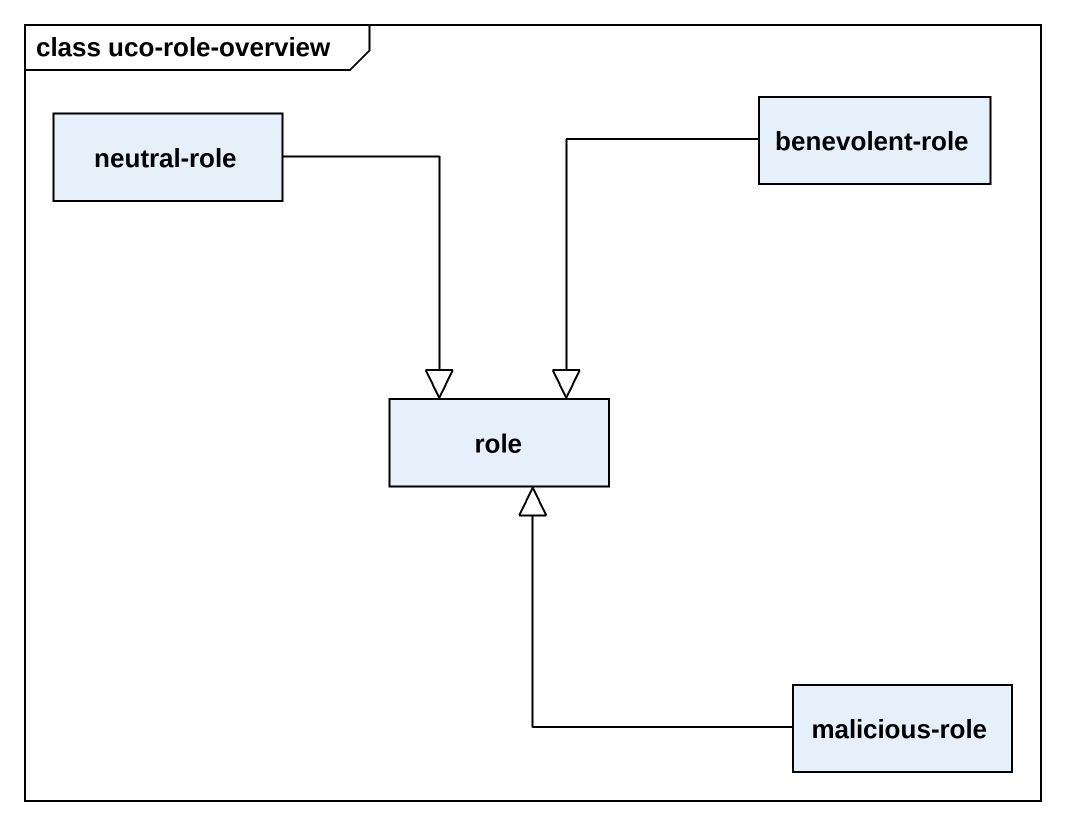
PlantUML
@startuml
mainframe class uco-role-overview
hide circle
hide empty members
class "neutral-role" as neutral_role
class "benevolent-role" as benevolent_role
class role
class "malicious-role" as malicious_role
neutral_role --|> role
benevolent_role --|> role
malicious_role -up-|> role
@enduml
